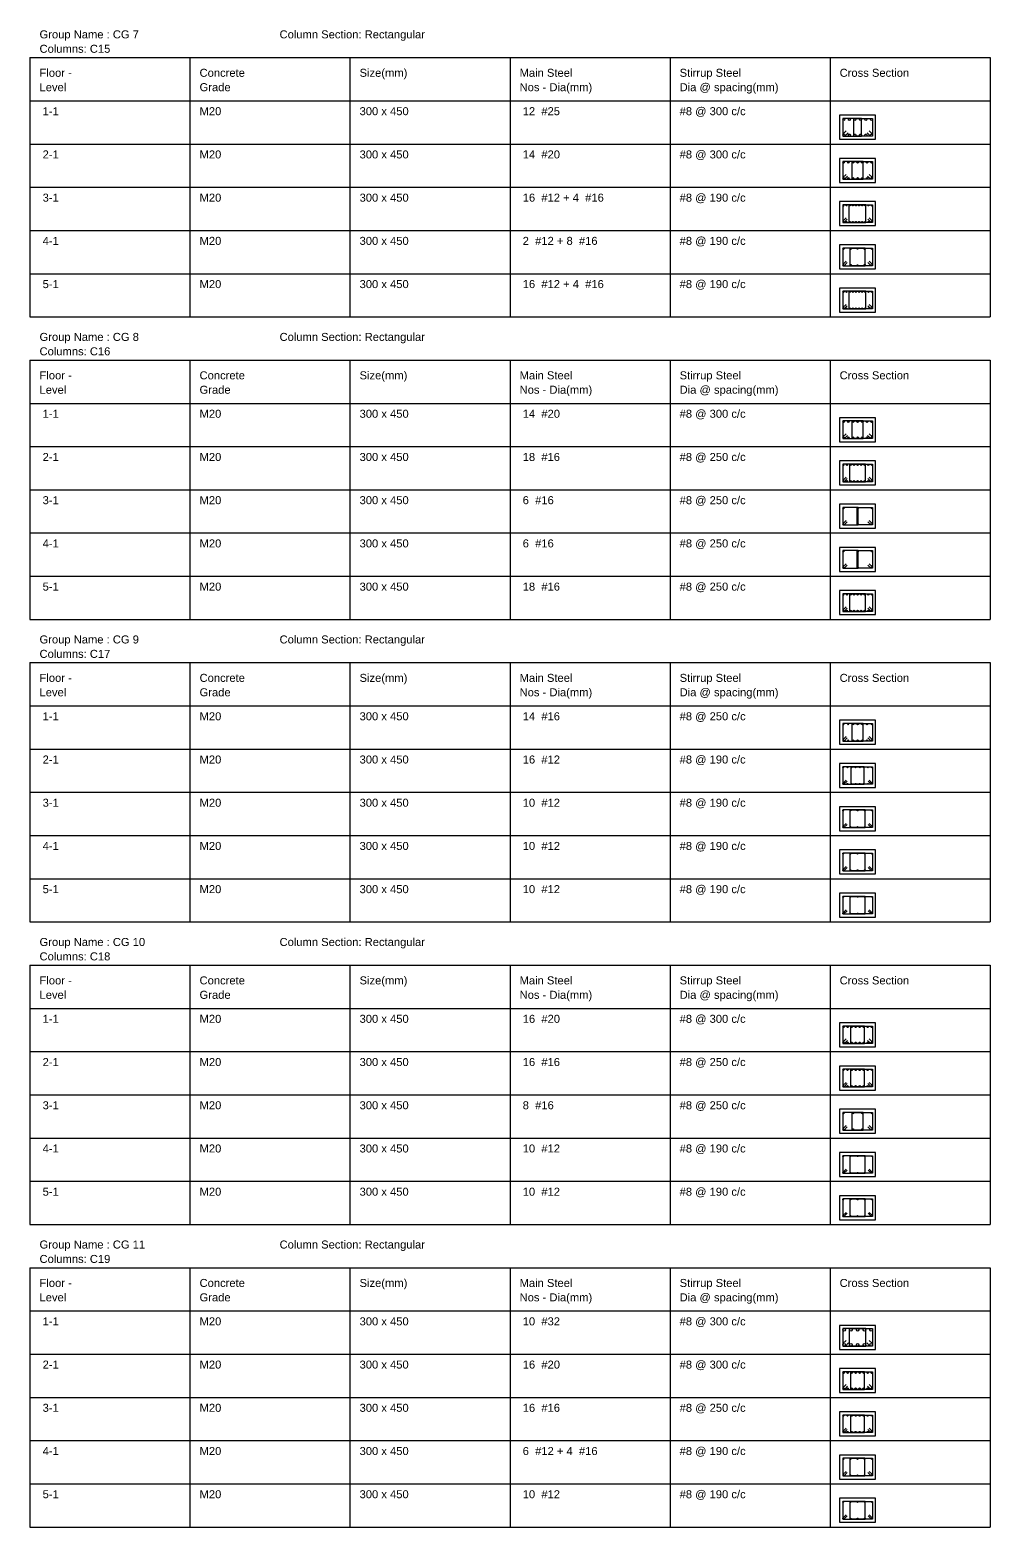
# Model space of a CAD drawing. Extents: x 28 to 264, y -211 to 74.
# Drawn here: x 73.06 to 85.06, y 14.1 to 32.81 of the extents above; entities that cross this region are included whole.
import ezdxf

# ---------------------------------------------------------------- set-up
doc = ezdxf.new("R2010")
doc.units = 0
doc.layers.add('Schedule', color=140, linetype='CONTINUOUS')
doc.styles.add('STRUDS_Arial', font='ARIAL.TTF', dxfattribs={"height": 0.04})

msp = doc.modelspace()

# ---------------------------------------------------------------- linework, layer by layer
at = {"layer": 'Schedule'}
for p, q in [((73.058, 32.46), (85.058, 32.46)), ((73.058, 32.46), (73.058, 29.22)), ((75.058, 32.46), (75.058, 29.22)), ((77.058, 32.46), (77.058, 29.22)), ((79.058, 32.46), (79.058, 29.22)), ((81.058, 32.46), (81.058, 29.22)), ((83.058, 32.46), (83.058, 29.22)), ((85.058, 32.46), (85.058, 29.22)), ((73.058, 31.92), (85.058, 31.92)), ((83.628, 31.74), (83.178, 31.74)), ((83.178, 31.74), (83.178, 31.44)), ((83.45, 31.7), (83.218, 31.7)), ((83.218, 31.7), (83.218, 31.48)), ((83.356, 31.48), (83.356, 31.7)), ((83.356, 31.7), (83.588, 31.7)), ((83.45, 31.48), (83.45, 31.7)), ((83.588, 31.7), (83.588, 31.48)), ((83.628, 31.44), (83.628, 31.74)), ((83.178, 31.44), (83.628, 31.44)), ((83.218, 31.505), (83.258, 31.545)), ((83.218, 31.48), (83.45, 31.48)), ((83.243, 31.48), (83.283, 31.52)), ((83.588, 31.48), (83.356, 31.48)), ((83.563, 31.48), (83.523, 31.52)), ((83.588, 31.505), (83.548, 31.545)), ((73.058, 31.38), (85.058, 31.38)), ((83.628, 31.2), (83.178, 31.2)), ((83.178, 31.2), (83.178, 30.9)), ((83.4714, 31.16), (83.218, 31.16)), ((83.218, 31.16), (83.218, 30.94)), ((83.3347, 30.94), (83.3347, 31.16)), ((83.3347, 31.16), (83.588, 31.16)), ((83.4714, 30.94), (83.4714, 31.16)), ((83.588, 31.16), (83.588, 30.94)), ((83.628, 30.9), (83.628, 31.2)), ((83.178, 30.9), (83.628, 30.9)), ((83.218, 30.96), (83.258, 31)), ((83.218, 30.94), (83.4714, 30.94)), ((83.238, 30.94), (83.278, 30.98)), ((83.588, 30.94), (83.3347, 30.94)), ((83.568, 30.94), (83.528, 30.98)), ((83.588, 30.96), (83.548, 31)), ((73.058, 30.84), (85.058, 30.84)), ((83.628, 30.66), (83.178, 30.66)), ((83.178, 30.66), (83.178, 30.36)), ((83.5042, 30.62), (83.218, 30.62)), ((83.218, 30.62), (83.218, 30.4)), ((83.2978, 30.4), (83.2978, 30.62)), ((83.2978, 30.62), (83.588, 30.62)), ((83.5042, 30.4), (83.5042, 30.62)), ((83.588, 30.62), (83.588, 30.4)), ((83.628, 30.36), (83.628, 30.66)), ((83.178, 30.36), (83.628, 30.36)), ((83.218, 30.416), (83.258, 30.456)), ((83.218, 30.4), (83.5042, 30.4)), ((83.234, 30.4), (83.274, 30.44)), ((83.588, 30.4), (83.2978, 30.4)), ((83.572, 30.4), (83.532, 30.44)), ((83.588, 30.416), (83.548, 30.456)), ((73.058, 30.3), (85.058, 30.3)), ((83.628, 30.12), (83.178, 30.12)), ((83.178, 30.12), (83.178, 29.82)), ((83.628, 29.82), (83.628, 30.12)), ((83.4985, 30.08), (83.218, 30.08)), ((83.218, 30.08), (83.218, 29.86)), ((83.3075, 29.86), (83.3075, 30.08)), ((83.3075, 30.08), (83.588, 30.08)), ((83.4985, 29.86), (83.4985, 30.08)), ((83.588, 30.08), (83.588, 29.86)), ((73.058, 29.76), (85.058, 29.76)), ((83.178, 29.82), (83.628, 29.82)), ((83.218, 29.876), (83.258, 29.916)), ((83.218, 29.86), (83.4985, 29.86)), ((83.234, 29.86), (83.274, 29.9)), ((83.588, 29.86), (83.3075, 29.86)), ((83.572, 29.86), (83.532, 29.9)), ((83.588, 29.876), (83.548, 29.916)), ((83.628, 29.58), (83.178, 29.58)), ((83.178, 29.58), (83.178, 29.28)), ((83.628, 29.28), (83.628, 29.58)), ((83.5042, 29.54), (83.218, 29.54)), ((83.218, 29.54), (83.218, 29.32)), ((83.218, 29.336), (83.258, 29.376)), ((83.2978, 29.32), (83.2978, 29.54)), ((83.2978, 29.54), (83.588, 29.54)), ((83.5042, 29.32), (83.5042, 29.54)), ((83.588, 29.336), (83.548, 29.376)), ((83.588, 29.54), (83.588, 29.32)), ((73.058, 29.22), (85.058, 29.22)), ((83.178, 29.28), (83.628, 29.28)), ((83.218, 29.32), (83.5042, 29.32)), ((83.234, 29.32), (83.274, 29.36)), ((83.588, 29.32), (83.2978, 29.32)), ((83.572, 29.32), (83.532, 29.36)), ((73.058, 28.68), (85.058, 28.68)), ((73.058, 28.68), (73.058, 25.44)), ((75.058, 28.68), (75.058, 25.44)), ((77.058, 28.68), (77.058, 25.44)), ((79.058, 28.68), (79.058, 25.44)), ((81.058, 28.68), (81.058, 25.44)), ((83.058, 28.68), (83.058, 25.44)), ((85.058, 28.68), (85.058, 25.44)), ((73.058, 28.14), (85.058, 28.14)), ((83.628, 27.96), (83.178, 27.96)), ((83.178, 27.96), (83.178, 27.66)), ((83.4714, 27.92), (83.218, 27.92)), ((83.218, 27.92), (83.218, 27.7)), ((83.3347, 27.7), (83.3347, 27.92)), ((83.3347, 27.92), (83.588, 27.92)), ((83.4714, 27.7), (83.4714, 27.92)), ((83.588, 27.92), (83.588, 27.7)), ((83.628, 27.66), (83.628, 27.96)), ((83.218, 27.72), (83.258, 27.76)), ((83.218, 27.7), (83.4714, 27.7)), ((83.238, 27.7), (83.278, 27.74)), ((83.588, 27.7), (83.3347, 27.7)), ((83.568, 27.7), (83.528, 27.74)), ((83.588, 27.72), (83.548, 27.76)), ((73.058, 27.6), (85.058, 27.6)), ((83.178, 27.66), (83.628, 27.66)), ((83.628, 27.42), (83.178, 27.42)), ((83.178, 27.42), (83.178, 27.12)), ((83.4995, 27.38), (83.218, 27.38)), ((83.218, 27.38), (83.218, 27.16)), ((83.3065, 27.16), (83.3065, 27.38)), ((83.3065, 27.38), (83.588, 27.38)), ((83.4995, 27.16), (83.4995, 27.38)), ((83.588, 27.38), (83.588, 27.16)), ((83.628, 27.12), (83.628, 27.42)), ((83.218, 27.176), (83.258, 27.216)), ((83.218, 27.16), (83.4995, 27.16)), ((83.234, 27.16), (83.274, 27.2)), ((83.588, 27.16), (83.3065, 27.16)), ((83.572, 27.16), (83.532, 27.2)), ((83.588, 27.176), (83.548, 27.216)), ((73.058, 27.06), (85.058, 27.06)), ((83.178, 27.12), (83.628, 27.12)), ((83.628, 26.88), (83.178, 26.88)), ((83.178, 26.88), (83.178, 26.58)), ((83.411, 26.84), (83.218, 26.84)), ((83.218, 26.84), (83.218, 26.62)), ((83.395, 26.62), (83.395, 26.84)), ((83.395, 26.84), (83.588, 26.84)), ((83.411, 26.62), (83.411, 26.84)), ((83.588, 26.84), (83.588, 26.62)), ((83.628, 26.58), (83.628, 26.88)), ((83.178, 26.58), (83.628, 26.58)), ((83.218, 26.636), (83.258, 26.676)), ((83.218, 26.62), (83.411, 26.62)), ((83.234, 26.62), (83.274, 26.66)), ((83.588, 26.62), (83.395, 26.62)), ((83.572, 26.62), (83.532, 26.66)), ((83.588, 26.636), (83.548, 26.676)), ((73.058, 26.52), (85.058, 26.52)), ((83.628, 26.34), (83.178, 26.34)), ((83.178, 26.34), (83.178, 26.04)), ((83.411, 26.3), (83.218, 26.3)), ((83.218, 26.3), (83.218, 26.08)), ((83.395, 26.08), (83.395, 26.3)), ((83.395, 26.3), (83.588, 26.3)), ((83.411, 26.08), (83.411, 26.3)), ((83.588, 26.3), (83.588, 26.08)), ((83.628, 26.04), (83.628, 26.34)), ((83.178, 26.04), (83.628, 26.04)), ((83.218, 26.096), (83.258, 26.136)), ((83.218, 26.08), (83.411, 26.08)), ((83.234, 26.08), (83.274, 26.12)), ((83.588, 26.08), (83.395, 26.08)), ((83.572, 26.08), (83.532, 26.12)), ((83.588, 26.096), (83.548, 26.136)), ((73.058, 25.98), (85.058, 25.98)), ((83.628, 25.8), (83.178, 25.8)), ((83.178, 25.8), (83.178, 25.5)), ((83.4995, 25.76), (83.218, 25.76)), ((83.218, 25.76), (83.218, 25.54)), ((83.3065, 25.54), (83.3065, 25.76)), ((83.3065, 25.76), (83.588, 25.76)), ((83.4995, 25.54), (83.4995, 25.76)), ((83.588, 25.76), (83.588, 25.54)), ((83.628, 25.5), (83.628, 25.8)), ((73.058, 25.44), (85.058, 25.44)), ((83.178, 25.5), (83.628, 25.5)), ((83.218, 25.556), (83.258, 25.596)), ((83.218, 25.54), (83.4995, 25.54)), ((83.234, 25.54), (83.274, 25.58)), ((83.588, 25.54), (83.3065, 25.54)), ((83.572, 25.54), (83.532, 25.58)), ((83.588, 25.556), (83.548, 25.596)), ((73.058, 24.9), (85.058, 24.9)), ((73.058, 24.9), (73.058, 21.66)), ((75.058, 24.9), (75.058, 21.66)), ((77.058, 24.9), (77.058, 21.66)), ((79.058, 24.9), (79.058, 21.66)), ((81.058, 24.9), (81.058, 21.66)), ((83.058, 24.9), (83.058, 21.66)), ((85.058, 24.9), (85.058, 21.66)), ((73.058, 24.36), (85.058, 24.36)), ((83.628, 24.18), (83.178, 24.18)), ((83.178, 24.18), (83.178, 23.88)), ((83.47, 24.14), (83.218, 24.14)), ((83.218, 24.14), (83.218, 23.92)), ((83.336, 23.92), (83.336, 24.14)), ((83.336, 24.14), (83.588, 24.14)), ((83.47, 23.92), (83.47, 24.14)), ((83.588, 24.14), (83.588, 23.92)), ((83.628, 23.88), (83.628, 24.18)), ((83.218, 23.936), (83.258, 23.976)), ((83.234, 23.92), (83.274, 23.96)), ((83.572, 23.92), (83.532, 23.96)), ((83.588, 23.936), (83.548, 23.976)), ((73.058, 23.82), (85.058, 23.82)), ((83.178, 23.88), (83.628, 23.88)), ((83.218, 23.92), (83.47, 23.92)), ((83.588, 23.92), (83.336, 23.92)), ((83.628, 23.64), (83.178, 23.64)), ((83.178, 23.64), (83.178, 23.34)), ((83.4857, 23.6), (83.218, 23.6)), ((83.218, 23.6), (83.218, 23.38)), ((83.3203, 23.38), (83.3203, 23.6)), ((83.3203, 23.6), (83.588, 23.6)), ((83.4857, 23.38), (83.4857, 23.6)), ((83.588, 23.6), (83.588, 23.38)), ((83.628, 23.34), (83.628, 23.64)), ((83.218, 23.392), (83.258, 23.432)), ((83.23, 23.38), (83.27, 23.42)), ((83.576, 23.38), (83.536, 23.42)), ((83.588, 23.392), (83.548, 23.432)), ((73.058, 23.28), (85.058, 23.28)), ((83.178, 23.34), (83.628, 23.34)), ((83.218, 23.38), (83.4857, 23.38)), ((83.588, 23.38), (83.3203, 23.38)), ((83.628, 23.1), (83.178, 23.1)), ((83.178, 23.1), (83.178, 22.8)), ((83.4985, 23.06), (83.218, 23.06)), ((83.218, 23.06), (83.218, 22.84)), ((83.3075, 22.84), (83.3075, 23.06)), ((83.3075, 23.06), (83.588, 23.06)), ((83.4985, 22.84), (83.4985, 23.06)), ((83.588, 23.06), (83.588, 22.84)), ((83.628, 22.8), (83.628, 23.1)), ((83.218, 22.852), (83.258, 22.892)), ((83.218, 22.84), (83.4985, 22.84)), ((83.23, 22.84), (83.27, 22.88)), ((83.588, 22.84), (83.3075, 22.84)), ((83.576, 22.84), (83.536, 22.88)), ((83.588, 22.852), (83.548, 22.892)), ((73.058, 22.74), (85.058, 22.74)), ((83.178, 22.8), (83.628, 22.8)), ((83.628, 22.56), (83.178, 22.56)), ((83.178, 22.56), (83.178, 22.26)), ((83.4985, 22.52), (83.218, 22.52)), ((83.218, 22.52), (83.218, 22.3)), ((83.3075, 22.3), (83.3075, 22.52)), ((83.3075, 22.52), (83.588, 22.52)), ((83.4985, 22.3), (83.4985, 22.52)), ((83.588, 22.52), (83.588, 22.3)), ((83.628, 22.26), (83.628, 22.56)), ((83.178, 22.26), (83.628, 22.26)), ((83.218, 22.312), (83.258, 22.352)), ((83.218, 22.3), (83.4985, 22.3)), ((83.23, 22.3), (83.27, 22.34)), ((83.588, 22.3), (83.3075, 22.3)), ((83.576, 22.3), (83.536, 22.34)), ((83.588, 22.312), (83.548, 22.352)), ((73.058, 22.2), (85.058, 22.2)), ((83.628, 22.02), (83.178, 22.02)), ((83.178, 22.02), (83.178, 21.72)), ((83.4985, 21.98), (83.218, 21.98)), ((83.218, 21.98), (83.218, 21.76)), ((83.3075, 21.76), (83.3075, 21.98)), ((83.3075, 21.98), (83.588, 21.98)), ((83.4985, 21.76), (83.4985, 21.98)), ((83.588, 21.98), (83.588, 21.76)), ((83.628, 21.72), (83.628, 22.02)), ((83.178, 21.72), (83.628, 21.72)), ((83.218, 21.772), (83.258, 21.812)), ((83.218, 21.76), (83.4985, 21.76)), ((83.23, 21.76), (83.27, 21.8)), ((83.588, 21.76), (83.3075, 21.76)), ((83.576, 21.76), (83.536, 21.8)), ((83.588, 21.772), (83.548, 21.812)), ((73.058, 21.66), (85.058, 21.66)), ((73.058, 21.12), (85.058, 21.12)), ((73.058, 21.12), (73.058, 17.88)), ((75.058, 21.12), (75.058, 17.88)), ((77.058, 21.12), (77.058, 17.88)), ((79.058, 21.12), (79.058, 17.88)), ((81.058, 21.12), (81.058, 17.88)), ((83.058, 21.12), (83.058, 17.88)), ((85.058, 21.12), (85.058, 17.88)), ((73.058, 20.58), (85.058, 20.58)), ((83.628, 20.4), (83.178, 20.4)), ((83.178, 20.4), (83.178, 20.1)), ((83.628, 20.1), (83.628, 20.4)), ((83.488, 20.36), (83.218, 20.36)), ((83.218, 20.36), (83.218, 20.14)), ((83.318, 20.14), (83.318, 20.36)), ((83.318, 20.36), (83.588, 20.36)), ((83.488, 20.14), (83.488, 20.36)), ((83.588, 20.36), (83.588, 20.14)), ((73.058, 20.04), (85.058, 20.04)), ((83.178, 20.1), (83.628, 20.1)), ((83.218, 20.16), (83.258, 20.2)), ((83.218, 20.14), (83.488, 20.14)), ((83.238, 20.14), (83.278, 20.18)), ((83.588, 20.14), (83.318, 20.14)), ((83.568, 20.14), (83.528, 20.18)), ((83.588, 20.16), (83.548, 20.2)), ((83.628, 19.86), (83.178, 19.86)), ((83.178, 19.86), (83.178, 19.56)), ((83.628, 19.56), (83.628, 19.86)), ((83.4869, 19.82), (83.218, 19.82)), ((83.218, 19.82), (83.218, 19.6)), ((83.218, 19.616), (83.258, 19.656)), ((83.3192, 19.6), (83.3192, 19.82)), ((83.3192, 19.82), (83.588, 19.82)), ((83.4869, 19.6), (83.4869, 19.82)), ((83.588, 19.616), (83.548, 19.656)), ((83.588, 19.82), (83.588, 19.6)), ((73.058, 19.5), (85.058, 19.5)), ((83.178, 19.56), (83.628, 19.56)), ((83.218, 19.6), (83.4869, 19.6)), ((83.234, 19.6), (83.274, 19.64)), ((83.588, 19.6), (83.3192, 19.6)), ((83.572, 19.6), (83.532, 19.64)), ((83.628, 19.32), (83.178, 19.32)), ((83.178, 19.32), (83.178, 19.02)), ((83.47, 19.28), (83.218, 19.28)), ((83.218, 19.28), (83.218, 19.06)), ((83.336, 19.06), (83.336, 19.28)), ((83.336, 19.28), (83.588, 19.28)), ((83.47, 19.06), (83.47, 19.28)), ((83.588, 19.28), (83.588, 19.06)), ((83.628, 19.02), (83.628, 19.32)), ((83.218, 19.076), (83.258, 19.116)), ((83.234, 19.06), (83.274, 19.1)), ((83.572, 19.06), (83.532, 19.1)), ((83.588, 19.076), (83.548, 19.116)), ((73.058, 18.96), (85.058, 18.96)), ((83.178, 19.02), (83.628, 19.02)), ((83.218, 19.06), (83.47, 19.06)), ((83.588, 19.06), (83.336, 19.06)), ((83.628, 18.78), (83.178, 18.78)), ((83.178, 18.78), (83.178, 18.48)), ((83.4985, 18.74), (83.218, 18.74)), ((83.218, 18.74), (83.218, 18.52)), ((83.3075, 18.52), (83.3075, 18.74)), ((83.3075, 18.74), (83.588, 18.74)), ((83.4985, 18.52), (83.4985, 18.74)), ((83.588, 18.74), (83.588, 18.52)), ((83.628, 18.48), (83.628, 18.78)), ((83.218, 18.532), (83.258, 18.572)), ((83.218, 18.52), (83.4985, 18.52)), ((83.23, 18.52), (83.27, 18.56)), ((83.588, 18.52), (83.3075, 18.52)), ((83.576, 18.52), (83.536, 18.56)), ((83.588, 18.532), (83.548, 18.572)), ((73.058, 18.42), (85.058, 18.42)), ((83.178, 18.48), (83.628, 18.48)), ((83.628, 18.24), (83.178, 18.24)), ((83.178, 18.24), (83.178, 17.94)), ((83.4985, 18.2), (83.218, 18.2)), ((83.218, 18.2), (83.218, 17.98)), ((83.3075, 17.98), (83.3075, 18.2)), ((83.3075, 18.2), (83.588, 18.2)), ((83.4985, 17.98), (83.4985, 18.2)), ((83.588, 18.2), (83.588, 17.98)), ((83.628, 17.94), (83.628, 18.24)), ((83.218, 17.992), (83.258, 18.032)), ((83.218, 17.98), (83.4985, 17.98)), ((83.23, 17.98), (83.27, 18.02)), ((83.588, 17.98), (83.3075, 17.98)), ((83.576, 17.98), (83.536, 18.02)), ((83.588, 17.992), (83.548, 18.032)), ((73.058, 17.88), (85.058, 17.88)), ((83.178, 17.94), (83.628, 17.94)), ((73.058, 17.34), (85.058, 17.34)), ((73.058, 17.34), (73.058, 14.1)), ((75.058, 17.34), (75.058, 14.1)), ((77.058, 17.34), (77.058, 14.1)), ((79.058, 17.34), (79.058, 14.1)), ((81.058, 17.34), (81.058, 14.1)), ((83.058, 17.34), (83.058, 14.1)), ((85.058, 17.34), (85.058, 14.1)), ((73.058, 16.8), (85.058, 16.8)), ((83.628, 16.62), (83.178, 16.62)), ((83.178, 16.62), (83.178, 16.32)), ((83.5035, 16.58), (83.218, 16.58)), ((83.218, 16.58), (83.218, 16.36)), ((83.3025, 16.36), (83.3025, 16.58)), ((83.3025, 16.58), (83.588, 16.58)), ((83.5035, 16.36), (83.5035, 16.58)), ((83.588, 16.58), (83.588, 16.36)), ((83.628, 16.32), (83.628, 16.62)), ((83.178, 16.32), (83.628, 16.32)), ((83.218, 16.392), (83.258, 16.432)), ((83.218, 16.36), (83.5035, 16.36)), ((83.25, 16.36), (83.29, 16.4)), ((83.588, 16.36), (83.3025, 16.36)), ((83.556, 16.36), (83.516, 16.4)), ((83.588, 16.392), (83.548, 16.432)), ((73.058, 16.26), (85.058, 16.26)), ((83.628, 16.08), (83.178, 16.08)), ((83.178, 16.08), (83.178, 15.78)), ((83.488, 16.04), (83.218, 16.04)), ((83.218, 16.04), (83.218, 15.82)), ((83.318, 15.82), (83.318, 16.04)), ((83.318, 16.04), (83.588, 16.04)), ((83.488, 15.82), (83.488, 16.04)), ((83.588, 16.04), (83.588, 15.82)), ((83.628, 15.78), (83.628, 16.08)), ((73.058, 15.72), (85.058, 15.72)), ((83.178, 15.78), (83.628, 15.78)), ((83.218, 15.84), (83.258, 15.88)), ((83.218, 15.82), (83.488, 15.82)), ((83.238, 15.82), (83.278, 15.86)), ((83.588, 15.82), (83.318, 15.82)), ((83.568, 15.82), (83.528, 15.86)), ((83.588, 15.84), (83.548, 15.88)), ((83.628, 15.54), (83.178, 15.54)), ((83.178, 15.54), (83.178, 15.24)), ((83.628, 15.24), (83.628, 15.54)), ((83.4869, 15.5), (83.218, 15.5)), ((83.218, 15.5), (83.218, 15.28)), ((83.3192, 15.28), (83.3192, 15.5)), ((83.3192, 15.5), (83.588, 15.5)), ((83.4869, 15.28), (83.4869, 15.5)), ((83.588, 15.5), (83.588, 15.28)), ((73.058, 15.18), (85.058, 15.18)), ((83.178, 15.24), (83.628, 15.24)), ((83.218, 15.296), (83.258, 15.336)), ((83.218, 15.28), (83.4869, 15.28)), ((83.234, 15.28), (83.274, 15.32)), ((83.588, 15.28), (83.3192, 15.28)), ((83.572, 15.28), (83.532, 15.32)), ((83.588, 15.296), (83.548, 15.336)), ((83.628, 15), (83.178, 15)), ((83.178, 15), (83.178, 14.7)), ((83.628, 14.7), (83.628, 15)), ((83.4945, 14.96), (83.218, 14.96)), ((83.218, 14.96), (83.218, 14.74)), ((83.218, 14.756), (83.258, 14.796)), ((83.234, 14.74), (83.274, 14.78)), ((83.3075, 14.74), (83.3075, 14.96)), ((83.3075, 14.96), (83.588, 14.96)), ((83.4945, 14.74), (83.4945, 14.96)), ((83.572, 14.74), (83.532, 14.78)), ((83.588, 14.756), (83.548, 14.796)), ((83.588, 14.96), (83.588, 14.74)), ((73.058, 14.64), (85.058, 14.64)), ((83.178, 14.7), (83.628, 14.7)), ((83.218, 14.74), (83.4945, 14.74)), ((83.588, 14.74), (83.3075, 14.74)), ((83.628, 14.46), (83.178, 14.46)), ((83.178, 14.46), (83.178, 14.16)), ((83.4985, 14.42), (83.218, 14.42)), ((83.218, 14.42), (83.218, 14.2)), ((83.3075, 14.2), (83.3075, 14.42)), ((83.3075, 14.42), (83.588, 14.42)), ((83.4985, 14.2), (83.4985, 14.42)), ((83.588, 14.42), (83.588, 14.2)), ((83.628, 14.16), (83.628, 14.46)), ((83.218, 14.212), (83.258, 14.252)), ((83.23, 14.2), (83.27, 14.24)), ((83.576, 14.2), (83.536, 14.24)), ((83.588, 14.212), (83.548, 14.252)), ((73.058, 14.1), (85.058, 14.1)), ((83.178, 14.16), (83.628, 14.16)), ((83.218, 14.2), (83.4985, 14.2)), ((83.588, 14.2), (83.3075, 14.2))]:
    msp.add_line(p, q, dxfattribs=at)
for centre, radius in [((83.2305, 31.6875), 0.0125), ((83.2995, 31.6875), 0.0125), ((83.3685, 31.6875), 0.0125), ((83.4375, 31.6875), 0.0125), ((83.5065, 31.6875), 0.0125), ((83.5755, 31.6875), 0.0125), ((83.2305, 31.4925), 0.0125), ((83.2995, 31.4925), 0.0125), ((83.3685, 31.4925), 0.0125), ((83.4375, 31.4925), 0.0125), ((83.5065, 31.4925), 0.0125), ((83.5755, 31.4925), 0.0125), ((83.228, 31.15), 0.01), ((83.2863, 31.15), 0.01), ((83.3447, 31.15), 0.01), ((83.403, 31.15), 0.01), ((83.4613, 31.15), 0.01), ((83.5197, 31.15), 0.01), ((83.578, 31.15), 0.01), ((83.228, 30.95), 0.01), ((83.2863, 30.95), 0.01), ((83.3447, 30.95), 0.01), ((83.403, 30.95), 0.01), ((83.4613, 30.95), 0.01), ((83.5197, 30.95), 0.01), ((83.578, 30.95), 0.01), ((83.226, 30.612), 0.008), ((83.2649, 30.612), 0.006), ((83.3038, 30.612), 0.006), ((83.3427, 30.612), 0.006), ((83.3816, 30.612), 0.006), ((83.4205, 30.612), 0.006), ((83.4594, 30.612), 0.006), ((83.4982, 30.612), 0.006), ((83.5371, 30.612), 0.006), ((83.58, 30.612), 0.008), ((83.226, 30.408), 0.008), ((83.2649, 30.406), 0.006), ((83.3038, 30.406), 0.006), ((83.3427, 30.406), 0.006), ((83.3816, 30.406), 0.006), ((83.4205, 30.406), 0.006), ((83.4594, 30.406), 0.006), ((83.4982, 30.406), 0.006), ((83.5371, 30.406), 0.006), ((83.58, 30.408), 0.008), ((83.226, 30.072), 0.008), ((83.3155, 30.072), 0.008), ((83.401, 30.072), 0.006), ((83.4905, 30.072), 0.008), ((83.58, 30.072), 0.008), ((83.226, 29.868), 0.008), ((83.3155, 29.868), 0.008), ((83.401, 29.866), 0.006), ((83.4905, 29.868), 0.008), ((83.58, 29.868), 0.008), ((83.226, 29.532), 0.008), ((83.2649, 29.532), 0.006), ((83.3038, 29.532), 0.006), ((83.3427, 29.532), 0.006), ((83.3816, 29.532), 0.006), ((83.4205, 29.532), 0.006), ((83.4594, 29.532), 0.006), ((83.4982, 29.532), 0.006), ((83.5371, 29.532), 0.006), ((83.58, 29.532), 0.008), ((83.226, 29.328), 0.008), ((83.2649, 29.326), 0.006), ((83.3038, 29.326), 0.006), ((83.3427, 29.326), 0.006), ((83.3816, 29.326), 0.006), ((83.4205, 29.326), 0.006), ((83.4594, 29.326), 0.006), ((83.4982, 29.326), 0.006), ((83.5371, 29.326), 0.006), ((83.58, 29.328), 0.008), ((83.228, 27.91), 0.01), ((83.2863, 27.91), 0.01), ((83.3447, 27.91), 0.01), ((83.403, 27.91), 0.01), ((83.4613, 27.91), 0.01), ((83.5197, 27.91), 0.01), ((83.578, 27.91), 0.01), ((83.228, 27.71), 0.01), ((83.2863, 27.71), 0.01), ((83.3447, 27.71), 0.01), ((83.403, 27.71), 0.01), ((83.4613, 27.71), 0.01), ((83.5197, 27.71), 0.01), ((83.578, 27.71), 0.01), ((83.226, 27.372), 0.008), ((83.2703, 27.372), 0.008), ((83.3145, 27.372), 0.008), ((83.3588, 27.372), 0.008), ((83.403, 27.372), 0.008), ((83.4473, 27.372), 0.008), ((83.4915, 27.372), 0.008), ((83.5358, 27.372), 0.008), ((83.58, 27.372), 0.008), ((83.226, 27.168), 0.008), ((83.2703, 27.168), 0.008), ((83.3145, 27.168), 0.008), ((83.3588, 27.168), 0.008), ((83.403, 27.168), 0.008), ((83.4473, 27.168), 0.008), ((83.4915, 27.168), 0.008), ((83.5358, 27.168), 0.008), ((83.58, 27.168), 0.008), ((83.226, 26.832), 0.008), ((83.403, 26.832), 0.008), ((83.58, 26.832), 0.008), ((83.226, 26.628), 0.008), ((83.403, 26.628), 0.008), ((83.58, 26.628), 0.008), ((83.226, 26.292), 0.008), ((83.403, 26.292), 0.008), ((83.58, 26.292), 0.008), ((83.226, 26.088), 0.008), ((83.403, 26.088), 0.008), ((83.58, 26.088), 0.008), ((83.226, 25.752), 0.008), ((83.2703, 25.752), 0.008), ((83.3145, 25.752), 0.008), ((83.3588, 25.752), 0.008), ((83.403, 25.752), 0.008), ((83.4473, 25.752), 0.008), ((83.4915, 25.752), 0.008), ((83.5358, 25.752), 0.008), ((83.58, 25.752), 0.008), ((83.226, 25.548), 0.008), ((83.2703, 25.548), 0.008), ((83.3145, 25.548), 0.008), ((83.3588, 25.548), 0.008), ((83.403, 25.548), 0.008), ((83.4473, 25.548), 0.008), ((83.4915, 25.548), 0.008), ((83.5358, 25.548), 0.008), ((83.58, 25.548), 0.008), ((83.226, 24.132), 0.008), ((83.285, 24.132), 0.008), ((83.344, 24.132), 0.008), ((83.403, 24.132), 0.008), ((83.462, 24.132), 0.008), ((83.521, 24.132), 0.008), ((83.58, 24.132), 0.008), ((83.226, 23.928), 0.008), ((83.285, 23.928), 0.008), ((83.344, 23.928), 0.008), ((83.403, 23.928), 0.008), ((83.462, 23.928), 0.008), ((83.521, 23.928), 0.008), ((83.58, 23.928), 0.008), ((83.224, 23.594), 0.006), ((83.2752, 23.594), 0.006), ((83.3263, 23.594), 0.006), ((83.3774, 23.594), 0.006), ((83.4286, 23.594), 0.006), ((83.4797, 23.594), 0.006), ((83.5309, 23.594), 0.006), ((83.582, 23.594), 0.006), ((83.224, 23.386), 0.006), ((83.2752, 23.386), 0.006), ((83.3263, 23.386), 0.006), ((83.3774, 23.386), 0.006), ((83.4286, 23.386), 0.006), ((83.4797, 23.386), 0.006), ((83.5309, 23.386), 0.006), ((83.582, 23.386), 0.006), ((83.224, 23.054), 0.006), ((83.3135, 23.054), 0.006), ((83.403, 23.054), 0.006), ((83.4925, 23.054), 0.006), ((83.582, 23.054), 0.006), ((83.224, 22.846), 0.006), ((83.3135, 22.846), 0.006), ((83.403, 22.846), 0.006), ((83.4925, 22.846), 0.006), ((83.582, 22.846), 0.006), ((83.224, 22.514), 0.006), ((83.3135, 22.514), 0.006), ((83.403, 22.514), 0.006), ((83.4925, 22.514), 0.006), ((83.582, 22.514), 0.006), ((83.224, 22.306), 0.006), ((83.3135, 22.306), 0.006), ((83.403, 22.306), 0.006), ((83.4925, 22.306), 0.006), ((83.582, 22.306), 0.006), ((83.224, 21.974), 0.006), ((83.3135, 21.974), 0.006), ((83.403, 21.974), 0.006), ((83.4925, 21.974), 0.006), ((83.582, 21.974), 0.006), ((83.224, 21.766), 0.006), ((83.3135, 21.766), 0.006), ((83.403, 21.766), 0.006), ((83.4925, 21.766), 0.006), ((83.582, 21.766), 0.006), ((83.228, 20.35), 0.01), ((83.278, 20.35), 0.01), ((83.328, 20.35), 0.01), ((83.378, 20.35), 0.01), ((83.428, 20.35), 0.01), ((83.478, 20.35), 0.01), ((83.528, 20.35), 0.01), ((83.578, 20.35), 0.01), ((83.228, 20.15), 0.01), ((83.278, 20.15), 0.01), ((83.328, 20.15), 0.01), ((83.378, 20.15), 0.01), ((83.428, 20.15), 0.01), ((83.478, 20.15), 0.01), ((83.528, 20.15), 0.01), ((83.578, 20.15), 0.01), ((83.226, 19.812), 0.008), ((83.2766, 19.812), 0.008), ((83.3272, 19.812), 0.008), ((83.3777, 19.812), 0.008), ((83.4283, 19.812), 0.008), ((83.4789, 19.812), 0.008), ((83.5294, 19.812), 0.008), ((83.58, 19.812), 0.008), ((83.226, 19.608), 0.008), ((83.2766, 19.608), 0.008), ((83.3272, 19.608), 0.008), ((83.3777, 19.608), 0.008), ((83.4283, 19.608), 0.008), ((83.4789, 19.608), 0.008), ((83.5294, 19.608), 0.008), ((83.58, 19.608), 0.008), ((83.226, 19.272), 0.008), ((83.344, 19.272), 0.008), ((83.462, 19.272), 0.008), ((83.58, 19.272), 0.008), ((83.226, 19.068), 0.008), ((83.344, 19.068), 0.008), ((83.462, 19.068), 0.008), ((83.58, 19.068), 0.008), ((83.224, 18.734), 0.006), ((83.3135, 18.734), 0.006), ((83.403, 18.734), 0.006), ((83.4925, 18.734), 0.006), ((83.582, 18.734), 0.006), ((83.224, 18.526), 0.006), ((83.3135, 18.526), 0.006), ((83.403, 18.526), 0.006), ((83.4925, 18.526), 0.006), ((83.582, 18.526), 0.006), ((83.224, 18.194), 0.006), ((83.3135, 18.194), 0.006), ((83.403, 18.194), 0.006), ((83.4925, 18.194), 0.006), ((83.582, 18.194), 0.006), ((83.224, 17.986), 0.006), ((83.3135, 17.986), 0.006), ((83.403, 17.986), 0.006), ((83.4925, 17.986), 0.006), ((83.582, 17.986), 0.006), ((83.234, 16.564), 0.016), ((83.3185, 16.564), 0.016), ((83.403, 16.564), 0.016), ((83.4875, 16.564), 0.016), ((83.572, 16.564), 0.016), ((83.234, 16.376), 0.016), ((83.3185, 16.376), 0.016), ((83.403, 16.376), 0.016), ((83.4875, 16.376), 0.016), ((83.572, 16.376), 0.016), ((83.228, 16.03), 0.01), ((83.278, 16.03), 0.01), ((83.328, 16.03), 0.01), ((83.378, 16.03), 0.01), ((83.428, 16.03), 0.01), ((83.478, 16.03), 0.01), ((83.528, 16.03), 0.01), ((83.578, 16.03), 0.01), ((83.228, 15.83), 0.01), ((83.278, 15.83), 0.01), ((83.328, 15.83), 0.01), ((83.378, 15.83), 0.01), ((83.428, 15.83), 0.01), ((83.478, 15.83), 0.01), ((83.528, 15.83), 0.01), ((83.578, 15.83), 0.01), ((83.226, 15.492), 0.008), ((83.2766, 15.492), 0.008), ((83.3272, 15.492), 0.008), ((83.3777, 15.492), 0.008), ((83.4283, 15.492), 0.008), ((83.4789, 15.492), 0.008), ((83.5294, 15.492), 0.008), ((83.58, 15.492), 0.008), ((83.226, 15.288), 0.008), ((83.2766, 15.288), 0.008), ((83.3272, 15.288), 0.008), ((83.3777, 15.288), 0.008), ((83.4283, 15.288), 0.008), ((83.4789, 15.288), 0.008), ((83.5294, 15.288), 0.008), ((83.58, 15.288), 0.008), ((83.226, 14.952), 0.008), ((83.3135, 14.952), 0.006), ((83.401, 14.952), 0.006), ((83.4885, 14.952), 0.006), ((83.58, 14.952), 0.008), ((83.226, 14.748), 0.008), ((83.3135, 14.746), 0.006), ((83.401, 14.746), 0.006), ((83.4885, 14.746), 0.006), ((83.58, 14.748), 0.008), ((83.224, 14.414), 0.006), ((83.3135, 14.414), 0.006), ((83.403, 14.414), 0.006), ((83.4925, 14.414), 0.006), ((83.582, 14.414), 0.006), ((83.224, 14.206), 0.006), ((83.3135, 14.206), 0.006), ((83.403, 14.206), 0.006), ((83.4925, 14.206), 0.006), ((83.582, 14.206), 0.006)]:
    msp.add_circle(centre, radius, dxfattribs=at)

# ---------------------------------------------------------------- texts
at = {"layer": 'Schedule', "style": 'STRUDS_Arial'}
for s, p in [('Group Name : CG 7', (73.178, 32.7)), ('Column Section: Rectangular ', (76.178, 32.7)), ('Columns: C15 ', (73.178, 32.52)), ('Floor - ', (73.178, 32.22)), ('Concrete', (75.178, 32.22)), ('Size(mm)', (77.178, 32.22)), ('Main Steel', (79.178, 32.22)), ('Stirrup Steel', (81.178, 32.22)), ('Cross Section', (83.178, 32.22)), ('Level', (73.178, 32.04)), ('Grade', (75.178, 32.04)), ('Nos - Dia(mm)', (79.178, 32.04)), ('Dia @ spacing(mm)', (81.178, 32.04)), (' 1-1', (73.178, 31.74)), ('M20', (75.178, 31.74)), ('300 x 450 ', (77.178, 31.74)), (' 12  #25 ', (79.178, 31.74)), ('#8 @ 300 c/c', (81.178, 31.74)), (' 2-1', (73.178, 31.2)), ('M20', (75.178, 31.2)), ('300 x 450 ', (77.178, 31.2)), (' 14  #20 ', (79.178, 31.2)), ('#8 @ 300 c/c', (81.178, 31.2)), (' 3-1', (73.178, 30.66)), ('M20', (75.178, 30.66)), ('300 x 450 ', (77.178, 30.66)), (' 16  #12 + 4  #16 ', (79.178, 30.66)), ('#8 @ 190 c/c', (81.178, 30.66)), (' 4-1', (73.178, 30.12)), ('M20', (75.178, 30.12)), ('300 x 450 ', (77.178, 30.12)), (' 2  #12 + 8  #16 ', (79.178, 30.12)), ('#8 @ 190 c/c', (81.178, 30.12)), (' 5-1', (73.178, 29.58)), ('M20', (75.178, 29.58)), ('300 x 450 ', (77.178, 29.58)), (' 16  #12 + 4  #16 ', (79.178, 29.58)), ('#8 @ 190 c/c', (81.178, 29.58)), ('Group Name : CG 8', (73.178, 28.92)), ('Column Section: Rectangular ', (76.178, 28.92)), ('Columns: C16 ', (73.178, 28.74)), ('Floor - ', (73.178, 28.44)), ('Concrete', (75.178, 28.44)), ('Size(mm)', (77.178, 28.44)), ('Main Steel', (79.178, 28.44)), ('Stirrup Steel', (81.178, 28.44)), ('Cross Section', (83.178, 28.44)), ('Level', (73.178, 28.26)), ('Grade', (75.178, 28.26)), ('Nos - Dia(mm)', (79.178, 28.26)), ('Dia @ spacing(mm)', (81.178, 28.26)), (' 1-1', (73.178, 27.96)), ('M20', (75.178, 27.96)), ('300 x 450 ', (77.178, 27.96)), (' 14  #20 ', (79.178, 27.96)), ('#8 @ 300 c/c', (81.178, 27.96)), (' 2-1', (73.178, 27.42)), ('M20', (75.178, 27.42)), ('300 x 450 ', (77.178, 27.42)), (' 18  #16 ', (79.178, 27.42)), ('#8 @ 250 c/c', (81.178, 27.42)), (' 3-1', (73.178, 26.88)), ('M20', (75.178, 26.88)), ('300 x 450 ', (77.178, 26.88)), (' 6  #16 ', (79.178, 26.88)), ('#8 @ 250 c/c', (81.178, 26.88)), (' 4-1', (73.178, 26.34)), ('M20', (75.178, 26.34)), ('300 x 450 ', (77.178, 26.34)), (' 6  #16 ', (79.178, 26.34)), ('#8 @ 250 c/c', (81.178, 26.34)), (' 5-1', (73.178, 25.8)), ('M20', (75.178, 25.8)), ('300 x 450 ', (77.178, 25.8)), (' 18  #16 ', (79.178, 25.8)), ('#8 @ 250 c/c', (81.178, 25.8)), ('Group Name : CG 9', (73.178, 25.14)), ('Columns: C17 ', (73.178, 24.96)), ('Column Section: Rectangular ', (76.178, 25.14)), ('Floor - ', (73.178, 24.66)), ('Concrete', (75.178, 24.66)), ('Size(mm)', (77.178, 24.66)), ('Main Steel', (79.178, 24.66)), ('Stirrup Steel', (81.178, 24.66)), ('Cross Section', (83.178, 24.66)), ('Level', (73.178, 24.48)), ('Grade', (75.178, 24.48)), ('Nos - Dia(mm)', (79.178, 24.48)), ('Dia @ spacing(mm)', (81.178, 24.48)), (' 1-1', (73.178, 24.18)), ('M20', (75.178, 24.18)), ('300 x 450 ', (77.178, 24.18)), (' 14  #16 ', (79.178, 24.18)), ('#8 @ 250 c/c', (81.178, 24.18)), (' 2-1', (73.178, 23.64)), ('M20', (75.178, 23.64)), ('300 x 450 ', (77.178, 23.64)), (' 16  #12 ', (79.178, 23.64)), ('#8 @ 190 c/c', (81.178, 23.64)), (' 3-1', (73.178, 23.1)), ('M20', (75.178, 23.1)), ('300 x 450 ', (77.178, 23.1)), (' 10  #12 ', (79.178, 23.1)), ('#8 @ 190 c/c', (81.178, 23.1)), (' 4-1', (73.178, 22.56)), ('M20', (75.178, 22.56)), ('300 x 450 ', (77.178, 22.56)), (' 10  #12 ', (79.178, 22.56)), ('#8 @ 190 c/c', (81.178, 22.56)), (' 5-1', (73.178, 22.02)), ('M20', (75.178, 22.02)), ('300 x 450 ', (77.178, 22.02)), (' 10  #12 ', (79.178, 22.02)), ('#8 @ 190 c/c', (81.178, 22.02)), ('Group Name : CG 10', (73.178, 21.36)), ('Column Section: Rectangular ', (76.178, 21.36)), ('Columns: C18 ', (73.178, 21.18)), ('Floor - ', (73.178, 20.88)), ('Concrete', (75.178, 20.88)), ('Size(mm)', (77.178, 20.88)), ('Main Steel', (79.178, 20.88)), ('Stirrup Steel', (81.178, 20.88)), ('Cross Section', (83.178, 20.88)), ('Level', (73.178, 20.7)), ('Grade', (75.178, 20.7)), ('Nos - Dia(mm)', (79.178, 20.7)), ('Dia @ spacing(mm)', (81.178, 20.7)), (' 1-1', (73.178, 20.4)), ('M20', (75.178, 20.4)), ('300 x 450 ', (77.178, 20.4)), (' 16  #20 ', (79.178, 20.4)), ('#8 @ 300 c/c', (81.178, 20.4)), (' 2-1', (73.178, 19.86)), ('M20', (75.178, 19.86)), ('300 x 450 ', (77.178, 19.86)), (' 16  #16 ', (79.178, 19.86)), ('#8 @ 250 c/c', (81.178, 19.86)), (' 3-1', (73.178, 19.32)), ('M20', (75.178, 19.32)), ('300 x 450 ', (77.178, 19.32)), (' 8  #16 ', (79.178, 19.32)), ('#8 @ 250 c/c', (81.178, 19.32)), (' 4-1', (73.178, 18.78)), ('M20', (75.178, 18.78)), ('300 x 450 ', (77.178, 18.78)), (' 10  #12 ', (79.178, 18.78)), ('#8 @ 190 c/c', (81.178, 18.78)), (' 5-1', (73.178, 18.24)), ('M20', (75.178, 18.24)), ('300 x 450 ', (77.178, 18.24)), (' 10  #12 ', (79.178, 18.24)), ('#8 @ 190 c/c', (81.178, 18.24)), ('Group Name : CG 11', (73.178, 17.58)), ('Column Section: Rectangular ', (76.178, 17.58)), ('Columns: C19 ', (73.178, 17.4)), ('Floor - ', (73.178, 17.1)), ('Level', (73.178, 16.92)), ('Grade', (75.178, 16.92)), ('Concrete', (75.178, 17.1)), ('Size(mm)', (77.178, 17.1)), ('Main Steel', (79.178, 17.1)), ('Nos - Dia(mm)', (79.178, 16.92)), ('Stirrup Steel', (81.178, 17.1)), ('Dia @ spacing(mm)', (81.178, 16.92)), ('Cross Section', (83.178, 17.1)), (' 1-1', (73.178, 16.62)), ('M20', (75.178, 16.62)), ('300 x 450 ', (77.178, 16.62)), (' 10  #32 ', (79.178, 16.62)), ('#8 @ 300 c/c', (81.178, 16.62)), (' 2-1', (73.178, 16.08)), ('M20', (75.178, 16.08)), ('300 x 450 ', (77.178, 16.08)), (' 16  #20 ', (79.178, 16.08)), ('#8 @ 300 c/c', (81.178, 16.08)), (' 3-1', (73.178, 15.54)), ('M20', (75.178, 15.54)), ('300 x 450 ', (77.178, 15.54)), (' 16  #16 ', (79.178, 15.54)), ('#8 @ 250 c/c', (81.178, 15.54)), (' 4-1', (73.178, 15)), ('M20', (75.178, 15)), ('300 x 450 ', (77.178, 15)), (' 6  #12 + 4  #16 ', (79.178, 15)), ('#8 @ 190 c/c', (81.178, 15)), (' 5-1', (73.178, 14.46)), ('M20', (75.178, 14.46)), ('300 x 450 ', (77.178, 14.46)), (' 10  #12 ', (79.178, 14.46)), ('#8 @ 190 c/c', (81.178, 14.46))]:
    msp.add_text(s, height=0.1, dxfattribs=at).set_placement(p)

doc.saveas('drawing.dxf')
